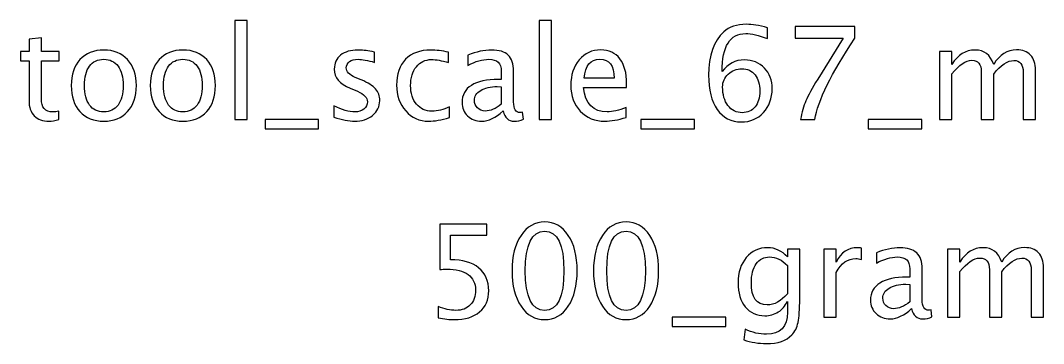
# Model space of a CAD drawing. Header units: centimetres. Extents: x -11.8 to 11.7, y -6 to 13.8.
# Drawn here: x -11.81 to -5.08, y 11.7 to 13.82 of the extents above; entities that cross this region are included whole.
import ezdxf

# ---------------------------------------------------------------- set-up
doc = ezdxf.new("R2010")
doc.units = ezdxf.units.CM
doc.header["$MEASUREMENT"] = 0
doc.layers.add('Layer 1', color=7, linetype='Continuous')

msp = doc.modelspace()

# ---------------------------------------------------------------- linework, layer by layer
at = {"layer": 'Layer 1'}
for points, knots in [([(-10.39779, 13.17044), (-10.39779, 13.17044), (-10.39779, 13.82322), (-10.39779, 13.82322), (-10.39779, 13.82322), (-10.39779, 13.82322), (-10.31651, 13.82322), (-10.31651, 13.82322), (-10.31651, 13.82322), (-10.31651, 13.82322), (-10.31651, 13.17044), (-10.31651, 13.17044), (-10.31651, 13.17044), (-10.31651, 13.17044), (-10.39779, 13.17044), (-10.39779, 13.17044)], [0, 0, 0, 0, 0.2, 0.2, 0.2, 0.2, 0.4, 0.4, 0.4, 0.4, 0.6, 0.6, 0.6, 0.6, 1, 1, 1, 1]), ([(-8.39696, 13.17044), (-8.39696, 13.17044), (-8.39696, 13.82322), (-8.39696, 13.82322), (-8.39696, 13.82322), (-8.39696, 13.82322), (-8.31568, 13.82322), (-8.31568, 13.82322), (-8.31568, 13.82322), (-8.31568, 13.82322), (-8.31568, 13.17044), (-8.31568, 13.17044), (-8.31568, 13.17044), (-8.31568, 13.17044), (-8.39696, 13.17044), (-8.39696, 13.17044)], [0, 0, 0, 0, 0.2, 0.2, 0.2, 0.2, 0.4, 0.4, 0.4, 0.4, 0.6, 0.6, 0.6, 0.6, 1, 1, 1, 1]), ([(-7.19284, 13.48766), (-7.1539, 13.53804), (-7.10493, 13.56329), (-7.04595, 13.56329), (-7.04595, 13.56329), (-6.99246, 13.56329), (-6.94872, 13.54566), (-6.91457, 13.51024), (-6.91457, 13.51024), (-6.88056, 13.47482), (-6.86349, 13.42938), (-6.86349, 13.37392), (-6.86349, 13.37392), (-6.86349, 13.31028), (-6.88254, 13.25793), (-6.92078, 13.21687), (-6.92078, 13.21687), (-6.95902, 13.1758), (-7.00756, 13.1552), (-7.06669, 13.1552), (-7.06669, 13.1552), (-7.13386, 13.1552), (-7.18663, 13.18243), (-7.22459, 13.23676), (-7.22459, 13.23676), (-7.26269, 13.29123), (-7.28174, 13.36659), (-7.28174, 13.46268), (-7.28174, 13.46268), (-7.28174, 13.59222), (-7.24844, 13.68719), (-7.18198, 13.74787), (-7.18198, 13.74787), (-7.14585, 13.78117), (-7.0959, 13.79782), (-7.03226, 13.79782), (-7.03226, 13.79782), (-6.99529, 13.79782), (-6.94943, 13.7902), (-6.89481, 13.77496), (-6.89481, 13.77496), (-6.89481, 13.77496), (-6.89481, 13.70384), (-6.89481, 13.70384), (-6.89481, 13.70384), (-6.95253, 13.72586), (-6.99994, 13.73686), (-7.0372, 13.73686), (-7.0372, 13.73686), (-7.14091, 13.73686), (-7.19284, 13.65375), (-7.19284, 13.48766)], [0, 0, 0, 0, 0.0714286, 0.0714286, 0.0714286, 0.0714286, 0.1428571, 0.1428571, 0.1428571, 0.1428571, 0.2142857, 0.2142857, 0.2142857, 0.2142857, 0.2857143, 0.2857143, 0.2857143, 0.2857143, 0.3571429, 0.3571429, 0.3571429, 0.3571429, 0.4285714, 0.4285714, 0.4285714, 0.4285714, 0.5, 0.5, 0.5, 0.5, 0.5714286, 0.5714286, 0.5714286, 0.5714286, 0.6428571, 0.6428571, 0.6428571, 0.6428571, 0.7142857, 0.7142857, 0.7142857, 0.7142857, 0.7857143, 0.7857143, 0.7857143, 0.7857143, 0.8571429, 0.8571429, 0.8571429, 0.8571429, 1, 1, 1, 1]), ([(-6.67609, 13.17044), (-6.66819, 13.21814), (-6.65676, 13.25948), (-6.64208, 13.29419), (-6.64208, 13.29419), (-6.62741, 13.32891), (-6.6013, 13.37675), (-6.56405, 13.43742), (-6.56405, 13.43742), (-6.56405, 13.43742), (-6.39754, 13.70638), (-6.39754, 13.70638), (-6.39754, 13.70638), (-6.39754, 13.70638), (-6.71165, 13.70638), (-6.71165, 13.70638), (-6.71165, 13.70638), (-6.71165, 13.70638), (-6.71165, 13.78258), (-6.71165, 13.78258), (-6.71165, 13.78258), (-6.71165, 13.78258), (-6.31879, 13.78258), (-6.31879, 13.78258), (-6.31879, 13.78258), (-6.31879, 13.78258), (-6.31879, 13.70638), (-6.31879, 13.70638), (-6.31879, 13.70638), (-6.47557, 13.47496), (-6.56334, 13.29631), (-6.58211, 13.17044), (-6.58211, 13.17044), (-6.58211, 13.17044), (-6.67609, 13.17044), (-6.67609, 13.17044)], [0, 0, 0, 0, 0.1, 0.1, 0.1, 0.1, 0.2, 0.2, 0.2, 0.2, 0.3, 0.3, 0.3, 0.3, 0.4, 0.4, 0.4, 0.4, 0.5, 0.5, 0.5, 0.5, 0.6, 0.6, 0.6, 0.6, 0.7, 0.7, 0.7, 0.7, 0.8, 0.8, 0.8, 0.8, 1, 1, 1, 1]), ([(-11.55406, 13.17058), (-11.57918, 13.16367), (-11.60105, 13.16028), (-11.61953, 13.16028), (-11.61953, 13.16028), (-11.66102, 13.16028), (-11.69334, 13.17213), (-11.71648, 13.19584), (-11.71648, 13.19584), (-11.73976, 13.21955), (-11.75133, 13.25243), (-11.75133, 13.29462), (-11.75133, 13.29462), (-11.75133, 13.29462), (-11.75133, 13.55821), (-11.75133, 13.55821), (-11.75133, 13.55821), (-11.75133, 13.55821), (-11.8075, 13.55821), (-11.8075, 13.55821), (-11.8075, 13.55821), (-11.8075, 13.55821), (-11.8075, 13.61918), (-11.8075, 13.61918), (-11.8075, 13.61918), (-11.8075, 13.61918), (-11.75133, 13.61918), (-11.75133, 13.61918), (-11.75133, 13.61918), (-11.75133, 13.61918), (-11.75133, 13.70031), (-11.75133, 13.70031), (-11.75133, 13.70031), (-11.75133, 13.70031), (-11.67005, 13.70808), (-11.67005, 13.70808), (-11.67005, 13.70808), (-11.67005, 13.70808), (-11.67005, 13.61918), (-11.67005, 13.61918), (-11.67005, 13.61918), (-11.67005, 13.61918), (-11.55237, 13.61918), (-11.55237, 13.61918), (-11.55237, 13.61918), (-11.55237, 13.61918), (-11.55237, 13.55821), (-11.55237, 13.55821), (-11.55237, 13.55821), (-11.55237, 13.55821), (-11.67005, 13.55821), (-11.67005, 13.55821), (-11.67005, 13.55821), (-11.67005, 13.55821), (-11.67005, 13.30929), (-11.67005, 13.30929), (-11.67005, 13.30929), (-11.67005, 13.25059), (-11.64451, 13.22124), (-11.59357, 13.22124), (-11.59357, 13.22124), (-11.5827, 13.22124), (-11.56958, 13.22307), (-11.55406, 13.2266), (-11.55406, 13.2266), (-11.55406, 13.2266), (-11.55406, 13.17058), (-11.55406, 13.17058)], [0, 0, 0, 0, 0.0555556, 0.0555556, 0.0555556, 0.0555556, 0.1111111, 0.1111111, 0.1111111, 0.1111111, 0.1666667, 0.1666667, 0.1666667, 0.1666667, 0.2222222, 0.2222222, 0.2222222, 0.2222222, 0.2777778, 0.2777778, 0.2777778, 0.2777778, 0.3333333, 0.3333333, 0.3333333, 0.3333333, 0.3888889, 0.3888889, 0.3888889, 0.3888889, 0.4444444, 0.4444444, 0.4444444, 0.4444444, 0.5, 0.5, 0.5, 0.5, 0.5555556, 0.5555556, 0.5555556, 0.5555556, 0.6111111, 0.6111111, 0.6111111, 0.6111111, 0.6666667, 0.6666667, 0.6666667, 0.6666667, 0.7222222, 0.7222222, 0.7222222, 0.7222222, 0.7777778, 0.7777778, 0.7777778, 0.7777778, 0.8333333, 0.8333333, 0.8333333, 0.8333333, 0.8888889, 0.8888889, 0.8888889, 0.8888889, 1, 1, 1, 1]), ([(-11.25942, 13.16028), (-11.32532, 13.16028), (-11.37753, 13.18131), (-11.41592, 13.22336), (-11.41592, 13.22336), (-11.45444, 13.26541), (-11.47363, 13.32256), (-11.47363, 13.39467), (-11.47363, 13.39467), (-11.47363, 13.46663), (-11.45444, 13.52364), (-11.41592, 13.56555), (-11.41592, 13.56555), (-11.37753, 13.60746), (-11.32532, 13.62849), (-11.25942, 13.62849), (-11.25942, 13.62849), (-11.19352, 13.62849), (-11.14131, 13.60746), (-11.10293, 13.56555), (-11.10293, 13.56555), (-11.06441, 13.52364), (-11.04521, 13.46663), (-11.04521, 13.39467), (-11.04521, 13.39467), (-11.04521, 13.32256), (-11.06441, 13.26541), (-11.10293, 13.22336), (-11.10293, 13.22336), (-11.14131, 13.18131), (-11.19352, 13.16028), (-11.25942, 13.16028)], [0, 0, 0, 0, 0.1111111, 0.1111111, 0.1111111, 0.1111111, 0.2222222, 0.2222222, 0.2222222, 0.2222222, 0.3333333, 0.3333333, 0.3333333, 0.3333333, 0.4444444, 0.4444444, 0.4444444, 0.4444444, 0.5555556, 0.5555556, 0.5555556, 0.5555556, 0.6666667, 0.6666667, 0.6666667, 0.6666667, 0.7777778, 0.7777778, 0.7777778, 0.7777778, 1, 1, 1, 1]), ([(-10.73928, 13.16028), (-10.80518, 13.16028), (-10.85739, 13.18131), (-10.89578, 13.22336), (-10.89578, 13.22336), (-10.9343, 13.26541), (-10.95349, 13.32256), (-10.95349, 13.39467), (-10.95349, 13.39467), (-10.95349, 13.46663), (-10.9343, 13.52364), (-10.89578, 13.56555), (-10.89578, 13.56555), (-10.85739, 13.60746), (-10.80518, 13.62849), (-10.73928, 13.62849), (-10.73928, 13.62849), (-10.67338, 13.62849), (-10.62117, 13.60746), (-10.58279, 13.56555), (-10.58279, 13.56555), (-10.54427, 13.52364), (-10.52507, 13.46663), (-10.52507, 13.39467), (-10.52507, 13.39467), (-10.52507, 13.32256), (-10.54427, 13.26541), (-10.58279, 13.22336), (-10.58279, 13.22336), (-10.62117, 13.18131), (-10.67338, 13.16028), (-10.73928, 13.16028)], [0, 0, 0, 0, 0.1111111, 0.1111111, 0.1111111, 0.1111111, 0.2222222, 0.2222222, 0.2222222, 0.2222222, 0.3333333, 0.3333333, 0.3333333, 0.3333333, 0.4444444, 0.4444444, 0.4444444, 0.4444444, 0.5555556, 0.5555556, 0.5555556, 0.5555556, 0.6666667, 0.6666667, 0.6666667, 0.6666667, 0.7777778, 0.7777778, 0.7777778, 0.7777778, 1, 1, 1, 1]), ([(-9.74585, 13.18653), (-9.74585, 13.18653), (-9.74585, 13.26103), (-9.74585, 13.26103), (-9.74585, 13.26103), (-9.69265, 13.2345), (-9.6465, 13.22124), (-9.60713, 13.22124), (-9.60713, 13.22124), (-9.58371, 13.22124), (-9.56424, 13.22759), (-9.54885, 13.24029), (-9.54885, 13.24029), (-9.53347, 13.25285), (-9.52571, 13.26865), (-9.52571, 13.2877), (-9.52571, 13.2877), (-9.52571, 13.3155), (-9.5473, 13.3385), (-9.59048, 13.35671), (-9.59048, 13.35671), (-9.59048, 13.35671), (-9.63804, 13.37689), (-9.63804, 13.37689), (-9.63804, 13.37689), (-9.70817, 13.40596), (-9.74331, 13.44801), (-9.74331, 13.50262), (-9.74331, 13.50262), (-9.74331, 13.5417), (-9.72948, 13.57247), (-9.70182, 13.5949), (-9.70182, 13.5949), (-9.67416, 13.61734), (-9.6362, 13.62849), (-9.58808, 13.62849), (-9.58808, 13.62849), (-9.56311, 13.62849), (-9.53206, 13.6251), (-9.49523, 13.61819), (-9.49523, 13.61819), (-9.49523, 13.61819), (-9.4783, 13.61494), (-9.4783, 13.61494), (-9.4783, 13.61494), (-9.4783, 13.61494), (-9.4783, 13.54721), (-9.4783, 13.54721), (-9.4783, 13.54721), (-9.5236, 13.56075), (-9.55972, 13.56753), (-9.58667, 13.56753), (-9.58667, 13.56753), (-9.61038, 13.56753), (-9.62915, 13.56231), (-9.6434, 13.55201), (-9.6434, 13.55201), (-9.65751, 13.5417), (-9.66457, 13.52788), (-9.66457, 13.51052), (-9.66457, 13.51052), (-9.66457, 13.48611), (-9.64481, 13.46536), (-9.60516, 13.44857), (-9.60516, 13.44857), (-9.60516, 13.44857), (-9.56607, 13.43206), (-9.56607, 13.43206), (-9.56607, 13.43206), (-9.52176, 13.41343), (-9.49043, 13.39368), (-9.47209, 13.37294), (-9.47209, 13.37294), (-9.4536, 13.35219), (-9.44443, 13.32623), (-9.44443, 13.29518), (-9.44443, 13.29518), (-9.44443, 13.25581), (-9.45995, 13.2235), (-9.49114, 13.19824), (-9.49114, 13.19824), (-9.52218, 13.17298), (-9.56198, 13.16028), (-9.61038, 13.16028), (-9.61038, 13.16028), (-9.64763, 13.16028), (-9.69265, 13.16903), (-9.74585, 13.18653)], [0, 0, 0, 0, 0.0434783, 0.0434783, 0.0434783, 0.0434783, 0.0869565, 0.0869565, 0.0869565, 0.0869565, 0.1304348, 0.1304348, 0.1304348, 0.1304348, 0.173913, 0.173913, 0.173913, 0.173913, 0.2173913, 0.2173913, 0.2173913, 0.2173913, 0.2608696, 0.2608696, 0.2608696, 0.2608696, 0.3043478, 0.3043478, 0.3043478, 0.3043478, 0.3478261, 0.3478261, 0.3478261, 0.3478261, 0.3913043, 0.3913043, 0.3913043, 0.3913043, 0.4347826, 0.4347826, 0.4347826, 0.4347826, 0.4782609, 0.4782609, 0.4782609, 0.4782609, 0.5217391, 0.5217391, 0.5217391, 0.5217391, 0.5652174, 0.5652174, 0.5652174, 0.5652174, 0.6086957, 0.6086957, 0.6086957, 0.6086957, 0.6521739, 0.6521739, 0.6521739, 0.6521739, 0.6956522, 0.6956522, 0.6956522, 0.6956522, 0.7391304, 0.7391304, 0.7391304, 0.7391304, 0.7826087, 0.7826087, 0.7826087, 0.7826087, 0.826087, 0.826087, 0.826087, 0.826087, 0.8695652, 0.8695652, 0.8695652, 0.8695652, 0.9130435, 0.9130435, 0.9130435, 0.9130435, 1, 1, 1, 1]), ([(-8.98653, 13.18399), (-9.03916, 13.16818), (-9.0846, 13.16028), (-9.12284, 13.16028), (-9.12284, 13.16028), (-9.18352, 13.16028), (-9.23375, 13.18272), (-9.27369, 13.22745), (-9.27369, 13.22745), (-9.31362, 13.27232), (-9.33366, 13.32891), (-9.33366, 13.39707), (-9.33366, 13.39707), (-9.33366, 13.46988), (-9.3139, 13.52675), (-9.27439, 13.56739), (-9.27439, 13.56739), (-9.23488, 13.60817), (-9.17971, 13.62849), (-9.10887, 13.62849), (-9.10887, 13.62849), (-9.07401, 13.62849), (-9.03479, 13.62369), (-8.99161, 13.6141), (-8.99161, 13.6141), (-8.99161, 13.6141), (-8.99161, 13.54551), (-8.99161, 13.54551), (-8.99161, 13.54551), (-9.03747, 13.55906), (-9.07486, 13.56583), (-9.10365, 13.56583), (-9.10365, 13.56583), (-9.14542, 13.56583), (-9.17886, 13.55017), (-9.20384, 13.51899), (-9.20384, 13.51899), (-9.22881, 13.4878), (-9.24137, 13.44617), (-9.24137, 13.39424), (-9.24137, 13.39424), (-9.24137, 13.34387), (-9.22839, 13.30323), (-9.20257, 13.27204), (-9.20257, 13.27204), (-9.17674, 13.241), (-9.14302, 13.22547), (-9.10111, 13.22547), (-9.10111, 13.22547), (-9.064, 13.22547), (-9.0259, 13.23507), (-8.98653, 13.25426), (-8.98653, 13.25426), (-8.98653, 13.25426), (-8.98653, 13.18399), (-8.98653, 13.18399)], [0, 0, 0, 0, 0.0666667, 0.0666667, 0.0666667, 0.0666667, 0.1333333, 0.1333333, 0.1333333, 0.1333333, 0.2, 0.2, 0.2, 0.2, 0.2666667, 0.2666667, 0.2666667, 0.2666667, 0.3333333, 0.3333333, 0.3333333, 0.3333333, 0.4, 0.4, 0.4, 0.4, 0.4666667, 0.4666667, 0.4666667, 0.4666667, 0.5333333, 0.5333333, 0.5333333, 0.5333333, 0.6, 0.6, 0.6, 0.6, 0.6666667, 0.6666667, 0.6666667, 0.6666667, 0.7333333, 0.7333333, 0.7333333, 0.7333333, 0.8, 0.8, 0.8, 0.8, 0.8666667, 0.8666667, 0.8666667, 0.8666667, 1, 1, 1, 1]), ([(-8.63318, 13.22759), (-8.682, 13.18272), (-8.72899, 13.16028), (-8.77415, 13.16028), (-8.77415, 13.16028), (-8.81126, 13.16028), (-8.84216, 13.17185), (-8.86658, 13.19513), (-8.86658, 13.19513), (-8.89113, 13.21842), (-8.90341, 13.24777), (-8.90341, 13.28319), (-8.90341, 13.28319), (-8.90341, 13.33215), (-8.8828, 13.36983), (-8.8416, 13.39608), (-8.8416, 13.39608), (-8.80039, 13.42232), (-8.74127, 13.43545), (-8.66422, 13.43545), (-8.66422, 13.43545), (-8.66422, 13.43545), (-8.64517, 13.43545), (-8.64517, 13.43545), (-8.64517, 13.43545), (-8.64517, 13.43545), (-8.64517, 13.48949), (-8.64517, 13.48949), (-8.64517, 13.48949), (-8.64517, 13.54156), (-8.67227, 13.56753), (-8.72659, 13.56753), (-8.72659, 13.56753), (-8.76864, 13.56753), (-8.81465, 13.55426), (-8.86446, 13.52773), (-8.86446, 13.52773), (-8.86446, 13.52773), (-8.86446, 13.59462), (-8.86446, 13.59462), (-8.86446, 13.59462), (-8.80971, 13.6172), (-8.75806, 13.62849), (-8.70966, 13.62849), (-8.70966, 13.62849), (-8.65985, 13.62849), (-8.62302, 13.6172), (-8.59945, 13.59448), (-8.59945, 13.59448), (-8.57575, 13.57176), (-8.56389, 13.53677), (-8.56389, 13.48949), (-8.56389, 13.48949), (-8.56389, 13.48949), (-8.56389, 13.28672), (-8.56389, 13.28672), (-8.56389, 13.28672), (-8.56389, 13.24029), (-8.54964, 13.21701), (-8.52099, 13.21701), (-8.52099, 13.21701), (-8.51747, 13.21701), (-8.51224, 13.21757), (-8.50533, 13.2187), (-8.50533, 13.2187), (-8.50533, 13.2187), (-8.49954, 13.17354), (-8.49954, 13.17354), (-8.49954, 13.17354), (-8.51803, 13.16465), (-8.53835, 13.16028), (-8.56065, 13.16028), (-8.56065, 13.16028), (-8.59861, 13.16028), (-8.62274, 13.18272), (-8.63318, 13.22759)], [0, 0, 0, 0, 0.05, 0.05, 0.05, 0.05, 0.1, 0.1, 0.1, 0.1, 0.15, 0.15, 0.15, 0.15, 0.2, 0.2, 0.2, 0.2, 0.25, 0.25, 0.25, 0.25, 0.3, 0.3, 0.3, 0.3, 0.35, 0.35, 0.35, 0.35, 0.4, 0.4, 0.4, 0.4, 0.45, 0.45, 0.45, 0.45, 0.5, 0.5, 0.5, 0.5, 0.55, 0.55, 0.55, 0.55, 0.6, 0.6, 0.6, 0.6, 0.65, 0.65, 0.65, 0.65, 0.7, 0.7, 0.7, 0.7, 0.75, 0.75, 0.75, 0.75, 0.8, 0.8, 0.8, 0.8, 0.85, 0.85, 0.85, 0.85, 0.9, 0.9, 0.9, 0.9, 1, 1, 1, 1]), ([(-7.82292, 13.18483), (-7.87753, 13.16846), (-7.92423, 13.16028), (-7.96318, 13.16028), (-7.96318, 13.16028), (-8.02964, 13.16028), (-8.08369, 13.18229), (-8.12532, 13.22618), (-8.12532, 13.22618), (-8.16695, 13.27006), (-8.18783, 13.32693), (-8.18783, 13.39692), (-8.18783, 13.39692), (-8.18783, 13.4648), (-8.16949, 13.52054), (-8.13266, 13.56414), (-8.13266, 13.56414), (-8.09583, 13.6076), (-8.04869, 13.62934), (-7.99126, 13.62934), (-7.99126, 13.62934), (-7.93693, 13.62934), (-7.89488, 13.61), (-7.86525, 13.57134), (-7.86525, 13.57134), (-7.83562, 13.53267), (-7.8208, 13.47792), (-7.8208, 13.40694), (-7.8208, 13.40694), (-7.8208, 13.40694), (-7.82122, 13.38211), (-7.82122, 13.38211), (-7.82122, 13.38211), (-7.82122, 13.38211), (-8.10486, 13.38211), (-8.10486, 13.38211), (-8.10486, 13.38211), (-8.093, 13.27486), (-8.04065, 13.22124), (-7.94794, 13.22124), (-7.94794, 13.22124), (-7.91393, 13.22124), (-7.8723, 13.23084), (-7.82292, 13.25003), (-7.82292, 13.25003), (-7.82292, 13.25003), (-7.82292, 13.18483), (-7.82292, 13.18483)], [0, 0, 0, 0, 0.0769231, 0.0769231, 0.0769231, 0.0769231, 0.1538462, 0.1538462, 0.1538462, 0.1538462, 0.2307692, 0.2307692, 0.2307692, 0.2307692, 0.3076923, 0.3076923, 0.3076923, 0.3076923, 0.3846154, 0.3846154, 0.3846154, 0.3846154, 0.4615385, 0.4615385, 0.4615385, 0.4615385, 0.5384615, 0.5384615, 0.5384615, 0.5384615, 0.6153846, 0.6153846, 0.6153846, 0.6153846, 0.6923077, 0.6923077, 0.6923077, 0.6923077, 0.7692308, 0.7692308, 0.7692308, 0.7692308, 0.8461538, 0.8461538, 0.8461538, 0.8461538, 1, 1, 1, 1]), ([(-5.76309, 13.17044), (-5.76309, 13.17044), (-5.76309, 13.61918), (-5.76309, 13.61918), (-5.76309, 13.61918), (-5.76309, 13.61918), (-5.68181, 13.61918), (-5.68181, 13.61918), (-5.68181, 13.61918), (-5.68181, 13.61918), (-5.68181, 13.53437), (-5.68181, 13.53437), (-5.68181, 13.53437), (-5.64216, 13.59716), (-5.59136, 13.62849), (-5.52913, 13.62849), (-5.52913, 13.62849), (-5.46915, 13.62849), (-5.42837, 13.59716), (-5.40664, 13.53437), (-5.40664, 13.53437), (-5.36812, 13.59773), (-5.31788, 13.62934), (-5.25622, 13.62934), (-5.25622, 13.62934), (-5.21685, 13.62934), (-5.18623, 13.61776), (-5.16435, 13.59448), (-5.16435, 13.59448), (-5.14248, 13.5712), (-5.13147, 13.5386), (-5.13147, 13.49669), (-5.13147, 13.49669), (-5.13147, 13.49669), (-5.13147, 13.17044), (-5.13147, 13.17044), (-5.13147, 13.17044), (-5.13147, 13.17044), (-5.21275, 13.17044), (-5.21275, 13.17044), (-5.21275, 13.17044), (-5.21275, 13.17044), (-5.21275, 13.48328), (-5.21275, 13.48328), (-5.21275, 13.48328), (-5.21275, 13.53437), (-5.23307, 13.55991), (-5.27371, 13.55991), (-5.27371, 13.55991), (-5.31591, 13.55991), (-5.36022, 13.53013), (-5.40664, 13.47044), (-5.40664, 13.47044), (-5.40664, 13.47044), (-5.40664, 13.17044), (-5.40664, 13.17044), (-5.40664, 13.17044), (-5.40664, 13.17044), (-5.48792, 13.17044), (-5.48792, 13.17044), (-5.48792, 13.17044), (-5.48792, 13.17044), (-5.48792, 13.48357), (-5.48792, 13.48357), (-5.48792, 13.48357), (-5.48792, 13.53507), (-5.50852, 13.56075), (-5.54987, 13.56075), (-5.54987, 13.56075), (-5.59093, 13.56075), (-5.63496, 13.53084), (-5.68181, 13.47087), (-5.68181, 13.47087), (-5.68181, 13.47087), (-5.68181, 13.17044), (-5.68181, 13.17044), (-5.68181, 13.17044), (-5.68181, 13.17044), (-5.76309, 13.17044), (-5.76309, 13.17044)], [0, 0, 0, 0, 0.047619, 0.047619, 0.047619, 0.047619, 0.0952381, 0.0952381, 0.0952381, 0.0952381, 0.1428571, 0.1428571, 0.1428571, 0.1428571, 0.1904762, 0.1904762, 0.1904762, 0.1904762, 0.2380952, 0.2380952, 0.2380952, 0.2380952, 0.2857143, 0.2857143, 0.2857143, 0.2857143, 0.3333333, 0.3333333, 0.3333333, 0.3333333, 0.3809524, 0.3809524, 0.3809524, 0.3809524, 0.4285714, 0.4285714, 0.4285714, 0.4285714, 0.4761905, 0.4761905, 0.4761905, 0.4761905, 0.5238095, 0.5238095, 0.5238095, 0.5238095, 0.5714286, 0.5714286, 0.5714286, 0.5714286, 0.6190476, 0.6190476, 0.6190476, 0.6190476, 0.6666667, 0.6666667, 0.6666667, 0.6666667, 0.7142857, 0.7142857, 0.7142857, 0.7142857, 0.7619048, 0.7619048, 0.7619048, 0.7619048, 0.8095238, 0.8095238, 0.8095238, 0.8095238, 0.8571429, 0.8571429, 0.8571429, 0.8571429, 0.9047619, 0.9047619, 0.9047619, 0.9047619, 1, 1, 1, 1]), ([(-11.25956, 13.22124), (-11.21935, 13.22124), (-11.18802, 13.23634), (-11.16572, 13.26668), (-11.16572, 13.26668), (-11.14357, 13.29688), (-11.13242, 13.33963), (-11.13242, 13.39467), (-11.13242, 13.39467), (-11.13242, 13.44956), (-11.14357, 13.49217), (-11.16572, 13.52237), (-11.16572, 13.52237), (-11.18802, 13.55243), (-11.21935, 13.56753), (-11.25956, 13.56753), (-11.25956, 13.56753), (-11.29992, 13.56753), (-11.33125, 13.55243), (-11.35326, 13.52237), (-11.35326, 13.52237), (-11.37542, 13.49217), (-11.38642, 13.44956), (-11.38642, 13.39467), (-11.38642, 13.39467), (-11.38642, 13.33963), (-11.37542, 13.29688), (-11.35326, 13.26668), (-11.35326, 13.26668), (-11.33125, 13.23634), (-11.29992, 13.22124), (-11.25956, 13.22124)], [0, 0, 0, 0, 0.1111111, 0.1111111, 0.1111111, 0.1111111, 0.2222222, 0.2222222, 0.2222222, 0.2222222, 0.3333333, 0.3333333, 0.3333333, 0.3333333, 0.4444444, 0.4444444, 0.4444444, 0.4444444, 0.5555556, 0.5555556, 0.5555556, 0.5555556, 0.6666667, 0.6666667, 0.6666667, 0.6666667, 0.7777778, 0.7777778, 0.7777778, 0.7777778, 1, 1, 1, 1]), ([(-10.73942, 13.22124), (-10.69921, 13.22124), (-10.66788, 13.23634), (-10.64558, 13.26668), (-10.64558, 13.26668), (-10.62343, 13.29688), (-10.61228, 13.33963), (-10.61228, 13.39467), (-10.61228, 13.39467), (-10.61228, 13.44956), (-10.62343, 13.49217), (-10.64558, 13.52237), (-10.64558, 13.52237), (-10.66788, 13.55243), (-10.69921, 13.56753), (-10.73942, 13.56753), (-10.73942, 13.56753), (-10.77978, 13.56753), (-10.81111, 13.55243), (-10.83312, 13.52237), (-10.83312, 13.52237), (-10.85528, 13.49217), (-10.86628, 13.44956), (-10.86628, 13.39467), (-10.86628, 13.39467), (-10.86628, 13.33963), (-10.85528, 13.29688), (-10.83312, 13.26668), (-10.83312, 13.26668), (-10.81111, 13.23634), (-10.77978, 13.22124), (-10.73942, 13.22124)], [0, 0, 0, 0, 0.1111111, 0.1111111, 0.1111111, 0.1111111, 0.2222222, 0.2222222, 0.2222222, 0.2222222, 0.3333333, 0.3333333, 0.3333333, 0.3333333, 0.4444444, 0.4444444, 0.4444444, 0.4444444, 0.5555556, 0.5555556, 0.5555556, 0.5555556, 0.6666667, 0.6666667, 0.6666667, 0.6666667, 0.7777778, 0.7777778, 0.7777778, 0.7777778, 1, 1, 1, 1]), ([(-8.10062, 13.44307), (-8.10062, 13.44307), (-7.9025, 13.44307), (-7.9025, 13.44307), (-7.9025, 13.44307), (-7.9025, 13.52661), (-7.93369, 13.56837), (-7.99592, 13.56837), (-7.99592, 13.56837), (-8.05857, 13.56837), (-8.09343, 13.52661), (-8.10062, 13.44307)], [0, 0, 0, 0, 0.25, 0.25, 0.25, 0.25, 0.5, 0.5, 0.5, 0.5, 1, 1, 1, 1]), ([(-6.94477, 13.35784), (-6.94477, 13.40313), (-6.95521, 13.43898), (-6.97624, 13.46536), (-6.97624, 13.46536), (-6.99726, 13.49175), (-7.02605, 13.50487), (-7.0626, 13.50487), (-7.0626, 13.50487), (-7.09745, 13.50487), (-7.12723, 13.4933), (-7.15206, 13.47002), (-7.15206, 13.47002), (-7.17704, 13.44688), (-7.18946, 13.41894), (-7.18946, 13.38634), (-7.18946, 13.38634), (-7.18946, 13.33498), (-7.1776, 13.29377), (-7.15404, 13.26273), (-7.15404, 13.26273), (-7.13033, 13.23168), (-7.099, 13.21616), (-7.06006, 13.21616), (-7.06006, 13.21616), (-7.02464, 13.21616), (-6.99656, 13.22886), (-6.97581, 13.25426), (-6.97581, 13.25426), (-6.95507, 13.27966), (-6.94477, 13.31423), (-6.94477, 13.35784)], [0, 0, 0, 0, 0.1111111, 0.1111111, 0.1111111, 0.1111111, 0.2222222, 0.2222222, 0.2222222, 0.2222222, 0.3333333, 0.3333333, 0.3333333, 0.3333333, 0.4444444, 0.4444444, 0.4444444, 0.4444444, 0.5555556, 0.5555556, 0.5555556, 0.5555556, 0.6666667, 0.6666667, 0.6666667, 0.6666667, 0.7777778, 0.7777778, 0.7777778, 0.7777778, 1, 1, 1, 1]), ([(-8.64517, 13.2719), (-8.64517, 13.2719), (-8.64517, 13.38719), (-8.64517, 13.38719), (-8.64517, 13.38719), (-8.64517, 13.38719), (-8.67128, 13.38803), (-8.67128, 13.38803), (-8.67128, 13.38803), (-8.71643, 13.38803), (-8.75284, 13.37971), (-8.78064, 13.36306), (-8.78064, 13.36306), (-8.8083, 13.34627), (-8.82213, 13.32411), (-8.82213, 13.29645), (-8.82213, 13.29645), (-8.82213, 13.27712), (-8.81521, 13.26075), (-8.80152, 13.24735), (-8.80152, 13.24735), (-8.78769, 13.23394), (-8.7709, 13.22717), (-8.75101, 13.22717), (-8.75101, 13.22717), (-8.71714, 13.22717), (-8.68186, 13.24212), (-8.64517, 13.2719)], [0, 0, 0, 0, 0.125, 0.125, 0.125, 0.125, 0.25, 0.25, 0.25, 0.25, 0.375, 0.375, 0.375, 0.375, 0.5, 0.5, 0.5, 0.5, 0.625, 0.625, 0.625, 0.625, 0.75, 0.75, 0.75, 0.75, 1, 1, 1, 1]), ([(-10.19882, 13.10948), (-10.19882, 13.10948), (-10.19882, 13.17044), (-10.19882, 13.17044), (-10.19882, 13.17044), (-10.19882, 13.17044), (-9.84661, 13.17044), (-9.84661, 13.17044), (-9.84661, 13.17044), (-9.84661, 13.17044), (-9.84661, 13.10948), (-9.84661, 13.10948), (-9.84661, 13.10948), (-9.84661, 13.10948), (-10.19882, 13.10948), (-10.19882, 13.10948)], [0, 0, 0, 0, 0.2, 0.2, 0.2, 0.2, 0.4, 0.4, 0.4, 0.4, 0.6, 0.6, 0.6, 0.6, 1, 1, 1, 1]), ([(-7.72625, 13.10948), (-7.72625, 13.10948), (-7.72625, 13.17044), (-7.72625, 13.17044), (-7.72625, 13.17044), (-7.72625, 13.17044), (-7.37404, 13.17044), (-7.37404, 13.17044), (-7.37404, 13.17044), (-7.37404, 13.17044), (-7.37404, 13.10948), (-7.37404, 13.10948), (-7.37404, 13.10948), (-7.37404, 13.10948), (-7.72625, 13.10948), (-7.72625, 13.10948)], [0, 0, 0, 0, 0.2, 0.2, 0.2, 0.2, 0.4, 0.4, 0.4, 0.4, 0.6, 0.6, 0.6, 0.6, 1, 1, 1, 1]), ([(-6.23215, 13.10948), (-6.23215, 13.10948), (-6.23215, 13.17044), (-6.23215, 13.17044), (-6.23215, 13.17044), (-6.23215, 13.17044), (-5.87994, 13.17044), (-5.87994, 13.17044), (-5.87994, 13.17044), (-5.87994, 13.17044), (-5.87994, 13.10948), (-5.87994, 13.10948), (-5.87994, 13.10948), (-5.87994, 13.10948), (-6.23215, 13.10948), (-6.23215, 13.10948)], [0, 0, 0, 0, 0.2, 0.2, 0.2, 0.2, 0.4, 0.4, 0.4, 0.4, 0.6, 0.6, 0.6, 0.6, 1, 1, 1, 1]), ([(-9.05962, 11.86686), (-9.05962, 11.86686), (-9.05962, 11.93967), (-9.05962, 11.93967), (-9.05962, 11.93967), (-9.01912, 11.9233), (-8.98073, 11.91512), (-8.94405, 11.91512), (-8.94405, 11.91512), (-8.90397, 11.91512), (-8.87236, 11.92697), (-8.84936, 11.95068), (-8.84936, 11.95068), (-8.82636, 11.97439), (-8.81493, 12.00698), (-8.81493, 12.04847), (-8.81493, 12.04847), (-8.81493, 12.09306), (-8.83116, 12.12721), (-8.86361, 12.15078), (-8.86361, 12.15078), (-8.89607, 12.17434), (-8.94306, 12.18605), (-9.00444, 12.18605), (-9.00444, 12.18605), (-9.01869, 12.18605), (-9.03379, 12.18507), (-9.04946, 12.18309), (-9.04946, 12.18309), (-9.04946, 12.18309), (-9.04946, 12.48154), (-9.04946, 12.48154), (-9.04946, 12.48154), (-9.04946, 12.48154), (-8.73957, 12.48154), (-8.73957, 12.48154), (-8.73957, 12.48154), (-8.73957, 12.48154), (-8.73957, 12.41042), (-8.73957, 12.41042), (-8.73957, 12.41042), (-8.73957, 12.41042), (-8.97834, 12.41042), (-8.97834, 12.41042), (-8.97834, 12.41042), (-8.97834, 12.41042), (-8.97834, 12.24871), (-8.97834, 12.24871), (-8.97834, 12.24871), (-8.8996, 12.24871), (-8.83821, 12.23065), (-8.79404, 12.19452), (-8.79404, 12.19452), (-8.74988, 12.15854), (-8.72772, 12.10858), (-8.72772, 12.04466), (-8.72772, 12.04466), (-8.72772, 11.98511), (-8.74776, 11.93854), (-8.78784, 11.90482), (-8.78784, 11.90482), (-8.82791, 11.87109), (-8.88323, 11.85416), (-8.95378, 11.85416), (-8.95378, 11.85416), (-8.98525, 11.85416), (-9.02053, 11.85839), (-9.05962, 11.86686)], [0, 0, 0, 0, 0.0555556, 0.0555556, 0.0555556, 0.0555556, 0.1111111, 0.1111111, 0.1111111, 0.1111111, 0.1666667, 0.1666667, 0.1666667, 0.1666667, 0.2222222, 0.2222222, 0.2222222, 0.2222222, 0.2777778, 0.2777778, 0.2777778, 0.2777778, 0.3333333, 0.3333333, 0.3333333, 0.3333333, 0.3888889, 0.3888889, 0.3888889, 0.3888889, 0.4444444, 0.4444444, 0.4444444, 0.4444444, 0.5, 0.5, 0.5, 0.5, 0.5555556, 0.5555556, 0.5555556, 0.5555556, 0.6111111, 0.6111111, 0.6111111, 0.6111111, 0.6666667, 0.6666667, 0.6666667, 0.6666667, 0.7222222, 0.7222222, 0.7222222, 0.7222222, 0.7777778, 0.7777778, 0.7777778, 0.7777778, 0.8333333, 0.8333333, 0.8333333, 0.8333333, 0.8888889, 0.8888889, 0.8888889, 0.8888889, 1, 1, 1, 1]), ([(-8.35998, 11.85416), (-8.42419, 11.85416), (-8.47598, 11.88365), (-8.51521, 11.9425), (-8.51521, 11.9425), (-8.55458, 12.00134), (-8.57419, 12.07895), (-8.57419, 12.17547), (-8.57419, 12.17547), (-8.57419, 12.27199), (-8.55458, 12.3496), (-8.51521, 12.40845), (-8.51521, 12.40845), (-8.47598, 12.46729), (-8.42419, 12.49678), (-8.35998, 12.49678), (-8.35998, 12.49678), (-8.29549, 12.49678), (-8.24371, 12.46743), (-8.20448, 12.40873), (-8.20448, 12.40873), (-8.16539, 12.35003), (-8.14577, 12.27227), (-8.14577, 12.17547), (-8.14577, 12.17547), (-8.14577, 12.07895), (-8.16539, 12.00134), (-8.20448, 11.9425), (-8.20448, 11.9425), (-8.24371, 11.88365), (-8.29549, 11.85416), (-8.35998, 11.85416)], [0, 0, 0, 0, 0.1111111, 0.1111111, 0.1111111, 0.1111111, 0.2222222, 0.2222222, 0.2222222, 0.2222222, 0.3333333, 0.3333333, 0.3333333, 0.3333333, 0.4444444, 0.4444444, 0.4444444, 0.4444444, 0.5555556, 0.5555556, 0.5555556, 0.5555556, 0.6666667, 0.6666667, 0.6666667, 0.6666667, 0.7777778, 0.7777778, 0.7777778, 0.7777778, 1, 1, 1, 1]), ([(-7.8246, 11.85416), (-7.88881, 11.85416), (-7.9406, 11.88365), (-7.97983, 11.9425), (-7.97983, 11.9425), (-8.0192, 12.00134), (-8.03881, 12.07895), (-8.03881, 12.17547), (-8.03881, 12.17547), (-8.03881, 12.27199), (-8.0192, 12.3496), (-7.97983, 12.40845), (-7.97983, 12.40845), (-7.9406, 12.46729), (-7.88881, 12.49678), (-7.8246, 12.49678), (-7.8246, 12.49678), (-7.76011, 12.49678), (-7.70833, 12.46743), (-7.6691, 12.40873), (-7.6691, 12.40873), (-7.63001, 12.35003), (-7.61039, 12.27227), (-7.61039, 12.17547), (-7.61039, 12.17547), (-7.61039, 12.07895), (-7.63001, 12.00134), (-7.6691, 11.9425), (-7.6691, 11.9425), (-7.70833, 11.88365), (-7.76011, 11.85416), (-7.8246, 11.85416)], [0, 0, 0, 0, 0.1111111, 0.1111111, 0.1111111, 0.1111111, 0.2222222, 0.2222222, 0.2222222, 0.2222222, 0.3333333, 0.3333333, 0.3333333, 0.3333333, 0.4444444, 0.4444444, 0.4444444, 0.4444444, 0.5555556, 0.5555556, 0.5555556, 0.5555556, 0.6666667, 0.6666667, 0.6666667, 0.6666667, 0.7777778, 0.7777778, 0.7777778, 0.7777778, 1, 1, 1, 1]), ([(-8.36012, 11.91512), (-8.27532, 11.91512), (-8.23298, 12.0019), (-8.23298, 12.17547), (-8.23298, 12.17547), (-8.23298, 12.34904), (-8.27532, 12.43582), (-8.36012, 12.43582), (-8.36012, 12.43582), (-8.44465, 12.43582), (-8.48698, 12.34904), (-8.48698, 12.17547), (-8.48698, 12.17547), (-8.48698, 12.0019), (-8.44465, 11.91512), (-8.36012, 11.91512)], [0, 0, 0, 0, 0.2, 0.2, 0.2, 0.2, 0.4, 0.4, 0.4, 0.4, 0.6, 0.6, 0.6, 0.6, 1, 1, 1, 1]), ([(-7.82474, 11.91512), (-7.73994, 11.91512), (-7.6976, 12.0019), (-7.6976, 12.17547), (-7.6976, 12.17547), (-7.6976, 12.34904), (-7.73994, 12.43582), (-7.82474, 12.43582), (-7.82474, 12.43582), (-7.90927, 12.43582), (-7.9516, 12.34904), (-7.9516, 12.17547), (-7.9516, 12.17547), (-7.9516, 12.0019), (-7.90927, 11.91512), (-7.82474, 11.91512)], [0, 0, 0, 0, 0.2, 0.2, 0.2, 0.2, 0.4, 0.4, 0.4, 0.4, 0.6, 0.6, 0.6, 0.6, 1, 1, 1, 1]), ([(-7.05046, 11.72039), (-7.05046, 11.72039), (-7.04086, 11.79066), (-7.04086, 11.79066), (-7.04086, 11.79066), (-6.99373, 11.76865), (-6.94702, 11.75764), (-6.90088, 11.75764), (-6.90088, 11.75764), (-6.8093, 11.75764), (-6.76344, 11.80618), (-6.76344, 11.90313), (-6.76344, 11.90313), (-6.76344, 11.90313), (-6.76344, 11.97368), (-6.76344, 11.97368), (-6.76344, 11.97368), (-6.77755, 11.94391), (-6.79758, 11.92091), (-6.82369, 11.9044), (-6.82369, 11.9044), (-6.8498, 11.88789), (-6.87886, 11.87956), (-6.9109, 11.87956), (-6.9109, 11.87956), (-6.96522, 11.87956), (-7.00826, 11.89903), (-7.04001, 11.93798), (-7.04001, 11.93798), (-7.07176, 11.97693), (-7.08771, 12.0297), (-7.08771, 12.09631), (-7.08771, 12.09631), (-7.08771, 12.16446), (-7.06965, 12.22006), (-7.03352, 12.2631), (-7.03352, 12.2631), (-6.99726, 12.306), (-6.95055, 12.32745), (-6.89312, 12.32745), (-6.89312, 12.32745), (-6.84288, 12.32745), (-6.79956, 12.30713), (-6.76344, 12.26635), (-6.76344, 12.26635), (-6.76344, 12.26635), (-6.76344, 12.31814), (-6.76344, 12.31814), (-6.76344, 12.31814), (-6.76344, 12.31814), (-6.68215, 12.31814), (-6.68215, 12.31814), (-6.68215, 12.31814), (-6.68215, 12.31814), (-6.68215, 11.99188), (-6.68215, 11.99188), (-6.68215, 11.99188), (-6.68215, 11.92175), (-6.68582, 11.86982), (-6.69316, 11.8361), (-6.69316, 11.8361), (-6.70036, 11.80237), (-6.71419, 11.77471), (-6.73423, 11.75327), (-6.73423, 11.75327), (-6.76979, 11.71559), (-6.82538, 11.69668), (-6.90088, 11.69668), (-6.90088, 11.69668), (-6.95267, 11.69668), (-7.00248, 11.70458), (-7.05046, 11.72039)], [0, 0, 0, 0, 0.0526316, 0.0526316, 0.0526316, 0.0526316, 0.1052632, 0.1052632, 0.1052632, 0.1052632, 0.1578947, 0.1578947, 0.1578947, 0.1578947, 0.2105263, 0.2105263, 0.2105263, 0.2105263, 0.2631579, 0.2631579, 0.2631579, 0.2631579, 0.3157895, 0.3157895, 0.3157895, 0.3157895, 0.3684211, 0.3684211, 0.3684211, 0.3684211, 0.4210526, 0.4210526, 0.4210526, 0.4210526, 0.4736842, 0.4736842, 0.4736842, 0.4736842, 0.5263158, 0.5263158, 0.5263158, 0.5263158, 0.5789474, 0.5789474, 0.5789474, 0.5789474, 0.6315789, 0.6315789, 0.6315789, 0.6315789, 0.6842105, 0.6842105, 0.6842105, 0.6842105, 0.7368421, 0.7368421, 0.7368421, 0.7368421, 0.7894737, 0.7894737, 0.7894737, 0.7894737, 0.8421053, 0.8421053, 0.8421053, 0.8421053, 0.8947368, 0.8947368, 0.8947368, 0.8947368, 1, 1, 1, 1]), ([(-6.52425, 11.8694), (-6.52425, 11.8694), (-6.52425, 12.31814), (-6.52425, 12.31814), (-6.52425, 12.31814), (-6.52425, 12.31814), (-6.44297, 12.31814), (-6.44297, 12.31814), (-6.44297, 12.31814), (-6.44297, 12.31814), (-6.44297, 12.23333), (-6.44297, 12.23333), (-6.44297, 12.23333), (-6.41065, 12.29612), (-6.36381, 12.32745), (-6.30228, 12.32745), (-6.30228, 12.32745), (-6.29396, 12.32745), (-6.28521, 12.32674), (-6.27618, 12.32533), (-6.27618, 12.32533), (-6.27618, 12.32533), (-6.27618, 12.24927), (-6.27618, 12.24927), (-6.27618, 12.24927), (-6.29029, 12.25393), (-6.3027, 12.25633), (-6.31343, 12.25633), (-6.31343, 12.25633), (-6.36508, 12.25633), (-6.40826, 12.22585), (-6.44297, 12.16475), (-6.44297, 12.16475), (-6.44297, 12.16475), (-6.44297, 11.8694), (-6.44297, 11.8694), (-6.44297, 11.8694), (-6.44297, 11.8694), (-6.52425, 11.8694), (-6.52425, 11.8694)], [0, 0, 0, 0, 0.0909091, 0.0909091, 0.0909091, 0.0909091, 0.1818182, 0.1818182, 0.1818182, 0.1818182, 0.2727273, 0.2727273, 0.2727273, 0.2727273, 0.3636364, 0.3636364, 0.3636364, 0.3636364, 0.4545455, 0.4545455, 0.4545455, 0.4545455, 0.5454545, 0.5454545, 0.5454545, 0.5454545, 0.6363636, 0.6363636, 0.6363636, 0.6363636, 0.7272727, 0.7272727, 0.7272727, 0.7272727, 0.8181818, 0.8181818, 0.8181818, 0.8181818, 1, 1, 1, 1]), ([(-5.94654, 11.92655), (-5.99536, 11.88168), (-6.04235, 11.85924), (-6.08751, 11.85924), (-6.08751, 11.85924), (-6.12462, 11.85924), (-6.15552, 11.87081), (-6.17994, 11.89409), (-6.17994, 11.89409), (-6.20449, 11.91738), (-6.21677, 11.94673), (-6.21677, 11.98215), (-6.21677, 11.98215), (-6.21677, 12.03111), (-6.19616, 12.06879), (-6.15496, 12.09504), (-6.15496, 12.09504), (-6.11375, 12.12128), (-6.05463, 12.13441), (-5.97758, 12.13441), (-5.97758, 12.13441), (-5.97758, 12.13441), (-5.95853, 12.13441), (-5.95853, 12.13441), (-5.95853, 12.13441), (-5.95853, 12.13441), (-5.95853, 12.18845), (-5.95853, 12.18845), (-5.95853, 12.18845), (-5.95853, 12.24052), (-5.98563, 12.26649), (-6.03995, 12.26649), (-6.03995, 12.26649), (-6.082, 12.26649), (-6.12801, 12.25322), (-6.17782, 12.22669), (-6.17782, 12.22669), (-6.17782, 12.22669), (-6.17782, 12.29358), (-6.17782, 12.29358), (-6.17782, 12.29358), (-6.12307, 12.31616), (-6.07142, 12.32745), (-6.02302, 12.32745), (-6.02302, 12.32745), (-5.97321, 12.32745), (-5.93638, 12.31616), (-5.91281, 12.29344), (-5.91281, 12.29344), (-5.88911, 12.27072), (-5.87725, 12.23573), (-5.87725, 12.18845), (-5.87725, 12.18845), (-5.87725, 12.18845), (-5.87725, 11.98568), (-5.87725, 11.98568), (-5.87725, 11.98568), (-5.87725, 11.93925), (-5.863, 11.91597), (-5.83435, 11.91597), (-5.83435, 11.91597), (-5.83083, 11.91597), (-5.8256, 11.91653), (-5.81869, 11.91766), (-5.81869, 11.91766), (-5.81869, 11.91766), (-5.8129, 11.8725), (-5.8129, 11.8725), (-5.8129, 11.8725), (-5.83139, 11.86361), (-5.85171, 11.85924), (-5.87401, 11.85924), (-5.87401, 11.85924), (-5.91197, 11.85924), (-5.9361, 11.88168), (-5.94654, 11.92655)], [0, 0, 0, 0, 0.05, 0.05, 0.05, 0.05, 0.1, 0.1, 0.1, 0.1, 0.15, 0.15, 0.15, 0.15, 0.2, 0.2, 0.2, 0.2, 0.25, 0.25, 0.25, 0.25, 0.3, 0.3, 0.3, 0.3, 0.35, 0.35, 0.35, 0.35, 0.4, 0.4, 0.4, 0.4, 0.45, 0.45, 0.45, 0.45, 0.5, 0.5, 0.5, 0.5, 0.55, 0.55, 0.55, 0.55, 0.6, 0.6, 0.6, 0.6, 0.65, 0.65, 0.65, 0.65, 0.7, 0.7, 0.7, 0.7, 0.75, 0.75, 0.75, 0.75, 0.8, 0.8, 0.8, 0.8, 0.85, 0.85, 0.85, 0.85, 0.9, 0.9, 0.9, 0.9, 1, 1, 1, 1]), ([(-5.71032, 11.8694), (-5.71032, 11.8694), (-5.71032, 12.31814), (-5.71032, 12.31814), (-5.71032, 12.31814), (-5.71032, 12.31814), (-5.62904, 12.31814), (-5.62904, 12.31814), (-5.62904, 12.31814), (-5.62904, 12.31814), (-5.62904, 12.23333), (-5.62904, 12.23333), (-5.62904, 12.23333), (-5.58939, 12.29612), (-5.53859, 12.32745), (-5.47636, 12.32745), (-5.47636, 12.32745), (-5.41638, 12.32745), (-5.3756, 12.29612), (-5.35387, 12.23333), (-5.35387, 12.23333), (-5.31535, 12.29669), (-5.26511, 12.3283), (-5.20345, 12.3283), (-5.20345, 12.3283), (-5.16408, 12.3283), (-5.13346, 12.31672), (-5.11158, 12.29344), (-5.11158, 12.29344), (-5.08971, 12.27016), (-5.0787, 12.23756), (-5.0787, 12.19565), (-5.0787, 12.19565), (-5.0787, 12.19565), (-5.0787, 11.8694), (-5.0787, 11.8694), (-5.0787, 11.8694), (-5.0787, 11.8694), (-5.15998, 11.8694), (-5.15998, 11.8694), (-5.15998, 11.8694), (-5.15998, 11.8694), (-5.15998, 12.18224), (-5.15998, 12.18224), (-5.15998, 12.18224), (-5.15998, 12.23333), (-5.1803, 12.25887), (-5.22094, 12.25887), (-5.22094, 12.25887), (-5.26314, 12.25887), (-5.30745, 12.22909), (-5.35387, 12.1694), (-5.35387, 12.1694), (-5.35387, 12.1694), (-5.35387, 11.8694), (-5.35387, 11.8694), (-5.35387, 11.8694), (-5.35387, 11.8694), (-5.43515, 11.8694), (-5.43515, 11.8694), (-5.43515, 11.8694), (-5.43515, 11.8694), (-5.43515, 12.18253), (-5.43515, 12.18253), (-5.43515, 12.18253), (-5.43515, 12.23403), (-5.45575, 12.25971), (-5.4971, 12.25971), (-5.4971, 12.25971), (-5.53816, 12.25971), (-5.58219, 12.2298), (-5.62904, 12.16983), (-5.62904, 12.16983), (-5.62904, 12.16983), (-5.62904, 11.8694), (-5.62904, 11.8694), (-5.62904, 11.8694), (-5.62904, 11.8694), (-5.71032, 11.8694), (-5.71032, 11.8694)], [0, 0, 0, 0, 0.047619, 0.047619, 0.047619, 0.047619, 0.0952381, 0.0952381, 0.0952381, 0.0952381, 0.1428571, 0.1428571, 0.1428571, 0.1428571, 0.1904762, 0.1904762, 0.1904762, 0.1904762, 0.2380952, 0.2380952, 0.2380952, 0.2380952, 0.2857143, 0.2857143, 0.2857143, 0.2857143, 0.3333333, 0.3333333, 0.3333333, 0.3333333, 0.3809524, 0.3809524, 0.3809524, 0.3809524, 0.4285714, 0.4285714, 0.4285714, 0.4285714, 0.4761905, 0.4761905, 0.4761905, 0.4761905, 0.5238095, 0.5238095, 0.5238095, 0.5238095, 0.5714286, 0.5714286, 0.5714286, 0.5714286, 0.6190476, 0.6190476, 0.6190476, 0.6190476, 0.6666667, 0.6666667, 0.6666667, 0.6666667, 0.7142857, 0.7142857, 0.7142857, 0.7142857, 0.7619048, 0.7619048, 0.7619048, 0.7619048, 0.8095238, 0.8095238, 0.8095238, 0.8095238, 0.8571429, 0.8571429, 0.8571429, 0.8571429, 0.9047619, 0.9047619, 0.9047619, 0.9047619, 1, 1, 1, 1]), ([(-6.76344, 12.02462), (-6.76344, 12.02462), (-6.76344, 12.21075), (-6.76344, 12.21075), (-6.76344, 12.21075), (-6.79928, 12.24786), (-6.83837, 12.26649), (-6.88056, 12.26649), (-6.88056, 12.26649), (-6.91809, 12.26649), (-6.94744, 12.25153), (-6.96861, 12.22147), (-6.96861, 12.22147), (-6.98992, 12.19156), (-7.0005, 12.14993), (-7.0005, 12.09687), (-7.0005, 12.09687), (-7.0005, 11.99936), (-6.96593, 11.95068), (-6.89664, 11.95068), (-6.89664, 11.95068), (-6.84951, 11.95068), (-6.80506, 11.97537), (-6.76344, 12.02462)], [0, 0, 0, 0, 0.1428571, 0.1428571, 0.1428571, 0.1428571, 0.2857143, 0.2857143, 0.2857143, 0.2857143, 0.4285714, 0.4285714, 0.4285714, 0.4285714, 0.5714286, 0.5714286, 0.5714286, 0.5714286, 0.7142857, 0.7142857, 0.7142857, 0.7142857, 1, 1, 1, 1]), ([(-5.95853, 11.97086), (-5.95853, 11.97086), (-5.95853, 12.08615), (-5.95853, 12.08615), (-5.95853, 12.08615), (-5.95853, 12.08615), (-5.98464, 12.08699), (-5.98464, 12.08699), (-5.98464, 12.08699), (-6.02979, 12.08699), (-6.0662, 12.07867), (-6.094, 12.06202), (-6.094, 12.06202), (-6.12166, 12.04523), (-6.13549, 12.02307), (-6.13549, 11.99541), (-6.13549, 11.99541), (-6.13549, 11.97608), (-6.12857, 11.95971), (-6.11488, 11.94631), (-6.11488, 11.94631), (-6.10105, 11.9329), (-6.08426, 11.92613), (-6.06437, 11.92613), (-6.06437, 11.92613), (-6.0305, 11.92613), (-5.99522, 11.94108), (-5.95853, 11.97086)], [0, 0, 0, 0, 0.125, 0.125, 0.125, 0.125, 0.25, 0.25, 0.25, 0.25, 0.375, 0.375, 0.375, 0.375, 0.5, 0.5, 0.5, 0.5, 0.625, 0.625, 0.625, 0.625, 0.75, 0.75, 0.75, 0.75, 1, 1, 1, 1]), ([(-7.52121, 11.80844), (-7.52121, 11.80844), (-7.52121, 11.8694), (-7.52121, 11.8694), (-7.52121, 11.8694), (-7.52121, 11.8694), (-7.169, 11.8694), (-7.169, 11.8694), (-7.169, 11.8694), (-7.169, 11.8694), (-7.169, 11.80844), (-7.169, 11.80844), (-7.169, 11.80844), (-7.169, 11.80844), (-7.52121, 11.80844), (-7.52121, 11.80844)], [0, 0, 0, 0, 0.2, 0.2, 0.2, 0.2, 0.4, 0.4, 0.4, 0.4, 0.6, 0.6, 0.6, 0.6, 1, 1, 1, 1])]:
    msp.add_open_spline(points, degree=3, knots=knots, dxfattribs=at)

doc.saveas('drawing.dxf')
